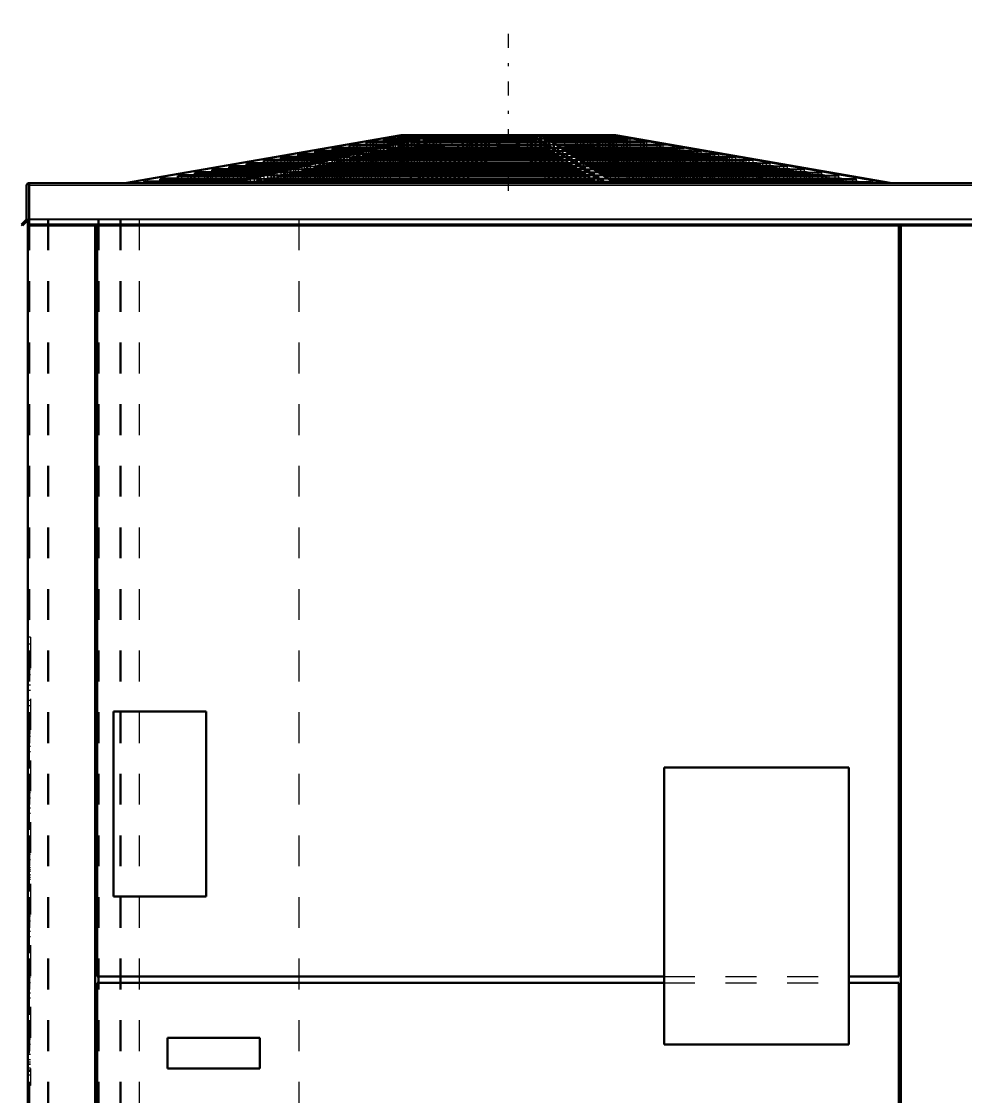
# Model space of a CAD drawing. Header units: inches. Extents: x -40.7 to 51, y -0.3 to 59.
# Drawn here: x -36.86 to -6.21, y 24.09 to 59 of the extents above; entities that cross this region are included whole.
import ezdxf

# ---------------------------------------------------------------- set-up
doc = ezdxf.new("R2010")
doc.units = ezdxf.units.IN
doc.header["$MEASUREMENT"] = 0
doc.linetypes.add('Center', pattern=[1.5, 0.45, -0.5, 0.05, -0.5])
doc.linetypes.add('Dashed', pattern=[2, 1, -1])
for name, color, linetype, lineweight in [('2d ConnectionPoints', 7, 'Continuous', 50), ('AM_0', 7, 'Continuous', 50), ('AM_4', 3, 'Continuous', 25), ('AM_7', 7, 'Center', 25), ('AM_9', 6, 'Dashed', 25)]:
    doc.layers.add(name, color=color, linetype=linetype, lineweight=lineweight)

msp = doc.modelspace()

# ---------------------------------------------------------------- linework, layer by layer
at = {"layer": '2d ConnectionPoints'}
msp.add_point((-36.646, 26.875), dxfattribs=at)
at = {"layer": 'AM_0'}
for p, q in [((-33.50173, 53.75), (-24.52864, 55.308)), ((-23.67755, 55.308), (-30.24631, 53.75)), ((-30.02499, 53.75), (-23.45623, 55.308)), ((-24.969, 55.19979), (-25.089, 55.17838)), ((-25.089, 55.17838), (-25.089, 55.09827)), ((-25.089, 55.17838), (-24.23047, 55.17838)), ((-24.969, 55.19979), (-24.13812, 55.19979)), ((-24.524, 55.27919), (-24.635, 55.25938)), ((-24.635, 55.25938), (-24.635, 55.19979)), ((-24.635, 55.25938), (-23.88661, 55.25938)), ((-19.97759, 55.308), (-24.52864, 55.308)), ((-24.524, 55.27919), (-23.80816, 55.27919)), ((-24.3625, 55.308), (-24.3625, 55.27919)), ((-23.70828, 55.19979), (-23.7932, 55.17838)), ((-23.7932, 55.17838), (-20.15658, 55.17838)), ((-23.7932, 55.17838), (-23.7932, 55.09827)), ((-23.70828, 55.19979), (-20.18766, 55.19979)), ((-23.39333, 55.27919), (-23.4719, 55.25938)), ((-23.4719, 55.25938), (-20.27419, 55.25938)), ((-23.4719, 55.25938), (-23.4719, 55.19979)), ((-23.39333, 55.27919), (-20.30294, 55.27919)), ((-23.27901, 55.308), (-23.27901, 55.27919)), ((-20.34479, 55.308), (-20.34479, 55.27919)), ((-20.27419, 55.25938), (-20.30294, 55.27919)), ((-20.27992, 55.308), (-17.87559, 53.75)), ((-20.27419, 55.25938), (-20.27419, 55.19979)), ((-20.15658, 55.17838), (-20.18766, 55.19979)), ((-20.15658, 55.17838), (-20.15658, 55.09827)), ((-17.57325, 53.75), (-19.97759, 55.308)), ((-17.57136, 55.308), (-19.97472, 55.308)), ((-19.93025, 55.27919), (-17.73829, 55.27919)), ((-19.89968, 55.25938), (-17.63096, 55.25938)), ((-19.79601, 55.19979), (-17.30806, 55.19979)), ((-19.77466, 55.17838), (-17.19206, 55.17838)), ((-17.89445, 55.308), (-17.89445, 55.27919)), ((-17.63096, 55.25938), (-17.73829, 55.27919)), ((-17.65237, 55.308), (-8.67928, 53.75)), ((-17.63096, 55.25938), (-17.63096, 55.19979)), ((-8.59827, 53.75), (-17.57136, 55.308)), ((-17.19206, 55.17838), (-17.30806, 55.19979)), ((-17.19206, 55.17838), (-17.19206, 55.09827)), ((-27.2, 54.80175), (-27.32, 54.78034)), ((-27.2, 54.80175), (-25.82494, 54.80175)), ((-26.642, 54.90131), (-26.763, 54.87972)), ((-26.763, 54.87972), (-26.763, 54.80175)), ((-26.763, 54.87972), (-25.48917, 54.87972)), ((-26.642, 54.90131), (-25.39628, 54.90131)), ((-26.085, 55.00068), (-26.205, 54.97927)), ((-26.205, 54.97927), (-26.205, 54.90131)), ((-26.205, 54.97927), (-25.0701, 54.97927)), ((-26.085, 55.00068), (-24.98357, 55.00068)), ((-25.538, 55.09827), (-25.658, 55.07686)), ((-25.658, 55.07686), (-25.658, 55.00068)), ((-25.658, 55.07686), (-24.66903, 55.07686)), ((-25.538, 55.09827), (-24.57646, 55.09827)), ((-25.28664, 54.80175), (-25.37152, 54.78034)), ((-25.28664, 54.80175), (-19.60995, 54.80175)), ((-24.89193, 54.90131), (-24.97752, 54.87972)), ((-24.97752, 54.87972), (-19.72309, 54.87972)), ((-24.97752, 54.87972), (-24.97752, 54.80175)), ((-24.89193, 54.90131), (-19.75442, 54.90131)), ((-24.4979, 55.00068), (-24.58279, 54.97927)), ((-24.58279, 54.97927), (-19.86757, 54.97927)), ((-24.58279, 54.97927), (-24.58279, 54.90131)), ((-24.4979, 55.00068), (-19.89864, 55.00068)), ((-24.1109, 55.09827), (-24.19581, 55.07686)), ((-24.19581, 55.07686), (-20.00922, 55.07686)), ((-24.19581, 55.07686), (-24.19581, 55.00068)), ((-24.1109, 55.09827), (-20.04029, 55.09827)), ((-20.00922, 55.07686), (-20.04029, 55.09827)), ((-20.00922, 55.07686), (-20.00922, 55.00068)), ((-19.86757, 54.97927), (-19.89864, 55.00068)), ((-19.86757, 54.97927), (-19.86757, 54.90131)), ((-19.72309, 54.87972), (-19.75442, 54.90131)), ((-19.72309, 54.87972), (-19.72309, 54.80175)), ((-19.651, 55.09827), (-16.75807, 55.09827)), ((-19.61795, 55.07686), (-16.64209, 55.07686)), ((-19.57888, 54.78034), (-19.60995, 54.80175)), ((-19.50035, 55.00068), (-16.22942, 55.00068)), ((-19.4673, 54.97927), (-16.11345, 54.97927)), ((-19.34694, 54.90131), (-15.69116, 54.90131)), ((-19.31361, 54.87972), (-15.57424, 54.87972)), ((-19.19325, 54.80175), (-15.15199, 54.80175)), ((-16.64209, 55.07686), (-16.75807, 55.09827)), ((-16.64209, 55.07686), (-16.64209, 55.00068)), ((-16.11345, 54.97927), (-16.22942, 55.00068)), ((-16.11345, 54.97927), (-16.11345, 54.90131)), ((-15.57424, 54.87972), (-15.69116, 54.90131)), ((-15.57424, 54.87972), (-15.57424, 54.80175)), ((-15.03604, 54.78034), (-15.15199, 54.80175)), ((-28.873, 54.50326), (-28.993, 54.48185)), ((-28.993, 54.48185), (-28.993, 54.40371)), ((-28.993, 54.48185), (-27.16917, 54.48185)), ((-28.873, 54.50326), (-27.07714, 54.50326)), ((-28.316, 54.60264), (-28.436, 54.58123)), ((-28.436, 54.58123), (-28.436, 54.50326)), ((-28.436, 54.58123), (-26.74223, 54.58123)), ((-28.316, 54.60264), (-26.65428, 54.60264)), ((-27.758, 54.7022), (-27.878, 54.68079)), ((-27.878, 54.68079), (-27.878, 54.60264)), ((-27.878, 54.68079), (-26.33543, 54.68079)), ((-27.758, 54.7022), (-26.24685, 54.7022)), ((-27.32, 54.78034), (-27.32, 54.7022)), ((-27.32, 54.78034), (-25.91723, 54.78034)), ((-26.46993, 54.50326), (-26.5548, 54.48185)), ((-26.5548, 54.48185), (-19.14577, 54.48185)), ((-26.5548, 54.48185), (-26.5548, 54.40371)), ((-26.46993, 54.50326), (-19.17683, 54.50326)), ((-26.07598, 54.60264), (-26.16086, 54.58123)), ((-26.16086, 54.58123), (-19.28996, 54.58123)), ((-26.16086, 54.58123), (-26.16086, 54.50326)), ((-26.07598, 54.60264), (-19.32102, 54.60264)), ((-25.68132, 54.7022), (-25.76619, 54.68079)), ((-25.76619, 54.68079), (-19.43442, 54.68079)), ((-25.76619, 54.68079), (-25.76619, 54.60264)), ((-25.68132, 54.7022), (-19.46548, 54.7022)), ((-25.37152, 54.78034), (-19.57888, 54.78034)), ((-25.37152, 54.78034), (-25.37152, 54.7022)), ((-19.57888, 54.78034), (-19.57888, 54.7022)), ((-19.43442, 54.68079), (-19.46548, 54.7022)), ((-19.43442, 54.68079), (-19.43442, 54.60264)), ((-19.28996, 54.58123), (-19.32102, 54.60264)), ((-19.28996, 54.58123), (-19.28996, 54.50326)), ((-19.14577, 54.48185), (-19.17683, 54.50326)), ((-19.1602, 54.78034), (-15.03604, 54.78034)), ((-19.14577, 54.48185), (-19.14577, 54.40371)), ((-19.03957, 54.7022), (-14.61284, 54.7022)), ((-19.00652, 54.68079), (-14.4969, 54.68079)), ((-18.88588, 54.60264), (-14.07372, 54.60264)), ((-18.85283, 54.58123), (-13.95778, 54.58123)), ((-18.73247, 54.50326), (-13.53558, 54.50326)), ((-18.69942, 54.48185), (-13.41965, 54.48185)), ((-15.03604, 54.78034), (-15.03604, 54.7022)), ((-14.4969, 54.68079), (-14.61284, 54.7022)), ((-14.4969, 54.68079), (-14.4969, 54.60264)), ((-13.95778, 54.58123), (-14.07372, 54.60264)), ((-13.95778, 54.58123), (-13.95778, 54.50326)), ((-13.41965, 54.48185), (-13.53558, 54.50326)), ((-13.41965, 54.48185), (-13.41965, 54.40371)), ((-31.104, 54.10522), (-31.224, 54.08381)), ((-31.104, 54.10522), (-28.7528, 54.10522)), ((-30.546, 54.20478), (-30.666, 54.18337)), ((-30.666, 54.18337), (-30.666, 54.10522)), ((-30.666, 54.18337), (-28.4227, 54.18337)), ((-30.546, 54.20478), (-28.33541, 54.20478)), ((-29.989, 54.30415), (-30.109, 54.28274)), ((-30.109, 54.28274), (-30.109, 54.20478)), ((-30.109, 54.28274), (-28.01435, 54.28274)), ((-29.989, 54.30415), (-27.92534, 54.30415)), ((-29.431, 54.40371), (-29.551, 54.3823)), ((-29.551, 54.3823), (-29.551, 54.30415)), ((-29.551, 54.3823), (-27.59742, 54.3823)), ((-29.431, 54.40371), (-27.5053, 54.40371)), ((-28.04773, 54.10522), (-28.13259, 54.08381)), ((-28.04773, 54.10522), (-18.59932, 54.10522)), ((-27.65311, 54.20478), (-27.73798, 54.18337)), ((-27.73798, 54.18337), (-27.73798, 54.10522)), ((-27.73798, 54.18337), (-18.71269, 54.18337)), ((-27.65311, 54.20478), (-18.74376, 54.20478)), ((-27.2592, 54.30415), (-27.34406, 54.28274)), ((-27.34406, 54.28274), (-18.85688, 54.28274)), ((-27.34406, 54.28274), (-27.34406, 54.20478)), ((-27.2592, 54.30415), (-18.88794, 54.30415)), ((-26.86457, 54.40371), (-26.94943, 54.3823)), ((-26.94943, 54.3823), (-19.00132, 54.3823)), ((-26.94943, 54.3823), (-26.94943, 54.30415)), ((-26.86457, 54.40371), (-19.03238, 54.40371)), ((-19.00132, 54.3823), (-19.03238, 54.40371)), ((-19.00132, 54.3823), (-19.00132, 54.30415)), ((-18.85688, 54.28274), (-18.88794, 54.30415)), ((-18.85688, 54.28274), (-18.85688, 54.20478)), ((-18.71269, 54.18337), (-18.74376, 54.20478)), ((-18.71269, 54.18337), (-18.71269, 54.10522)), ((-18.56825, 54.08381), (-18.59932, 54.10522)), ((-18.57879, 54.40371), (-12.99649, 54.40371)), ((-18.54574, 54.3823), (-12.88056, 54.3823)), ((-18.4251, 54.30415), (-12.45742, 54.30415)), ((-18.39205, 54.28274), (-12.34149, 54.28274)), ((-18.27169, 54.20478), (-11.91932, 54.20478)), ((-18.23864, 54.18337), (-11.80339, 54.18337)), ((-18.11801, 54.10522), (-11.38026, 54.10522)), ((-12.88056, 54.3823), (-12.99649, 54.40371)), ((-12.88056, 54.3823), (-12.88056, 54.30415)), ((-12.34149, 54.28274), (-12.45742, 54.30415)), ((-12.34149, 54.28274), (-12.34149, 54.20478)), ((-11.80339, 54.18337), (-11.91932, 54.20478)), ((-11.80339, 54.18337), (-11.80339, 54.10522)), ((-11.26434, 54.08381), (-11.38026, 54.10522)), ((-32.778, 53.80656), (-32.898, 53.78515)), ((-32.898, 53.78515), (-32.898, 53.75)), ((-32.898, 53.78515), (-30.11064, 53.78515)), ((-32.778, 53.80656), (-30.02178, 53.80656)), ((-32.231, 53.90415), (-32.351, 53.88274)), ((-32.351, 53.88274), (-32.351, 53.80656)), ((-32.351, 53.88274), (-29.70341, 53.88274)), ((-32.231, 53.90415), (-29.61333, 53.90415)), ((-31.661, 54.00585), (-31.781, 53.98444)), ((-31.781, 53.98444), (-31.781, 53.90415)), ((-31.781, 53.98444), (-29.27158, 53.98444)), ((-31.661, 54.00585), (-29.18452, 54.00585)), ((-31.224, 54.08381), (-31.224, 54.00585)), ((-31.224, 54.08381), (-28.84471, 54.08381)), ((-29.23155, 53.80656), (-29.31641, 53.78515)), ((-29.31641, 53.78515), (-29.31641, 53.75)), ((-29.31641, 53.78515), (-18.13495, 53.78515)), ((-29.23155, 53.80656), (-18.16601, 53.80656)), ((-28.84472, 53.90415), (-28.92959, 53.88274)), ((-28.92959, 53.88274), (-28.92959, 53.80656)), ((-28.92959, 53.88274), (-18.27653, 53.88274)), ((-28.84472, 53.90415), (-18.3076, 53.90415)), ((-28.44163, 54.00585), (-28.52649, 53.98444)), ((-28.52649, 53.98444), (-28.52649, 53.90415)), ((-28.52649, 53.98444), (-18.42408, 53.98444)), ((-28.44163, 54.00585), (-18.45514, 54.00585)), ((-28.13259, 54.08381), (-28.13259, 54.00585)), ((-28.13259, 54.08381), (-18.56825, 54.08381)), ((-18.56825, 54.08381), (-18.56825, 54.00585)), ((-18.42408, 53.98444), (-18.45514, 54.00585)), ((-18.42408, 53.98444), (-18.42408, 53.90415)), ((-18.27653, 53.88274), (-18.3076, 53.90415)), ((-18.27653, 53.88274), (-18.27653, 53.80656)), ((-18.13495, 53.78515), (-18.16601, 53.80656)), ((-18.13495, 53.78515), (-18.13495, 53.75)), ((-18.08496, 54.08381), (-11.26434, 54.08381)), ((-17.96461, 54.00585), (-10.84218, 54.00585)), ((-17.93156, 53.98444), (-10.72626, 53.98444)), ((-17.80762, 53.90415), (-10.29155, 53.90415)), ((-17.77457, 53.88274), (-10.17562, 53.88274)), ((-17.65697, 53.80656), (-9.76314, 53.80656)), ((-17.62392, 53.78515), (-9.64721, 53.78515)), ((-11.26434, 54.08381), (-11.26434, 54.00585)), ((-10.72626, 53.98444), (-10.84218, 54.00585)), ((-10.72626, 53.98444), (-10.72626, 53.90415)), ((-10.17562, 53.88274), (-10.29155, 53.90415)), ((-10.17562, 53.88274), (-10.17562, 53.80656)), ((-9.64721, 53.78515), (-9.76314, 53.80656)), ((-9.64721, 53.78515), (-9.64721, 53.75)), ((-36.6925, 52.58608), (-36.6925, 53.67)), ((-36.646, 53.75), (36.646, 53.75)), ((-36.646, 53.75), (-36.646, 53.74265)), ((-36.61, 53.75), (-36.61, 52.37647)), ((-36.8555, 52.409), (-36.70246, 52.56204)), ((-36.82297, 52.37647), (-36.8555, 52.409)), ((-36.62745, 52.572), (-36.82297, 52.37647)), ((-36.646, 52.55345), (-36.646, 4.49)), ((-36.61, 52.572), (-36.62745, 52.572)), ((36.61, 52.409), (-36.61, 52.409)), ((36.61, 52.37647), (-36.61, 52.37647)), ((-34.46, 4.53), (-34.46, 52.37647)), ((-34.4, 52.37647), (-34.4, 27.99)), ((-8.37, 27.99), (-8.37, 52.37647)), ((-8.31, 52.37647), (-8.31, 4.53)), ((-33.864, 36.592), (-30.864, 36.592)), ((-33.864, 30.592), (-33.864, 36.592)), ((-30.864, 36.592), (-30.864, 30.592)), ((-15.996, 34.78), (-9.996, 34.78)), ((-15.996, 25.78), (-15.996, 34.78)), ((-9.996, 34.78), (-9.996, 25.78)), ((-30.864, 30.592), (-33.864, 30.592)), ((-34.4, 27.99), (-15.996, 27.99)), ((-9.996, 27.99), (-8.37, 27.99)), ((-34.4, 27.79), (-15.996, 27.79)), ((-34.4, 4.6), (-34.4, 27.79)), ((-9.996, 27.79), (-8.37, 27.79)), ((-8.37, 27.79), (-8.37, 4.6)), ((-32.114, 25), (-32.114, 26)), ((-32.114, 26), (-29.114, 26)), ((-29.114, 26), (-29.114, 25)), ((-9.996, 25.78), (-15.996, 25.78)), ((-29.114, 25), (-32.114, 25))]:
    msp.add_line(p, q, dxfattribs=at)
for centre, radius, start, end in [((-36.6125, 53.67), 0.08, 90, 180), ((-36.7265, 52.58608), 0.034, 315, 0)]:
    msp.add_arc(centre, radius, start, end, dxfattribs=at)
at = {"layer": 'AM_4'}
for p, q in [((36.61, 53.67), (-36.61, 53.67)), ((36.61, 52.58608), (-36.61, 52.58608)), ((36.61, 52.56204), (-36.61, 52.56204))]:
    msp.add_line(p, q, dxfattribs=at)
at = {"layer": 'AM_7'}
for p, q in [((-21.05, 53.5), (-21.05, 59)), ((-36.65, 36.412), (-36.562, 36.412)), ((-36.65, 35.97), (-36.562, 35.97)), ((-36.65, 31.412), (-36.562, 31.412)), ((-36.65, 31.22), (-36.562, 31.22)), ((-36.65, 25.22), (-36.562, 25.22)), ((-36.65, 25.028), (-36.562, 25.028))]:
    msp.add_line(p, q, dxfattribs=at)
at = {"layer": 'AM_9'}
for p, q in [((-24.44763, 55.308), (-33.42072, 53.75)), ((-24.98895, 55.17838), (-24.98895, 53.75)), ((-24.969, 55.19979), (-24.969, 53.75)), ((-24.90794, 55.17838), (-24.90794, 53.75)), ((-24.87295, 55.19979), (-24.87295, 53.75)), ((-24.79194, 55.19979), (-24.79194, 53.75)), ((-24.635, 55.19979), (-24.635, 53.75)), ((-24.55005, 55.25938), (-24.55005, 53.75)), ((-24.52675, 53.75), (-22.12241, 55.308)), ((-24.524, 55.27919), (-24.524, 53.75)), ((-24.46904, 55.25938), (-24.46904, 53.75)), ((-24.44272, 55.27919), (-24.44272, 53.75)), ((-24.3625, 55.27919), (-24.3625, 53.75)), ((-24.36171, 55.27919), (-24.36171, 53.75)), ((-24.28656, 55.308), (-24.28656, 53.75)), ((-23.7932, 55.17838), (-24.23047, 55.17838)), ((-21.82008, 55.308), (-24.22441, 53.75)), ((-24.20555, 55.308), (-24.20555, 53.75)), ((-23.70828, 55.19979), (-24.13812, 55.19979)), ((-24.117, 55.308), (-24.117, 54.966)), ((-24.01477, 54.808), (-24.01477, 55.308)), ((-24.01452, 55.17838), (-23.9296, 55.19979)), ((-24.01452, 55.17838), (-24.01452, 53.75)), ((-23.99097, 54.808), (-23.99097, 55.308)), ((-23.95412, 54.808), (-23.95412, 55.308)), ((-23.93081, 54.808), (-23.93081, 55.308)), ((-23.9296, 55.19979), (-23.9296, 53.75)), ((-23.4719, 55.25938), (-23.88661, 55.25938)), ((-23.39333, 55.27919), (-23.80816, 55.27919)), ((-23.742, 54.966), (-23.742, 55.308)), ((-23.70828, 55.19979), (-23.70828, 53.75)), ((-23.69322, 55.25938), (-23.61466, 55.27919)), ((-23.69322, 55.25938), (-23.69322, 53.75)), ((-23.61466, 55.27919), (-23.61466, 53.75)), ((-23.50034, 55.308), (-23.50034, 53.75)), ((-23.4719, 55.19979), (-23.4719, 53.75)), ((-23.39333, 55.27919), (-23.39333, 53.75)), ((-23.27901, 55.27919), (-23.27901, 53.75)), ((-23.246, 54.966), (-23.246, 55.308)), ((-22.871, 54.966), (-22.871, 55.308)), ((-22.36365, 54.808), (-22.36365, 55.308)), ((-22.35311, 54.808), (-22.35311, 55.308)), ((-22.30399, 54.808), (-22.30399, 55.308)), ((-22.29392, 54.808), (-22.29392, 55.308)), ((-22.24575, 55.17838), (-22.24575, 53.75)), ((-22.21467, 55.19979), (-22.21467, 53.75)), ((-22.12815, 55.25938), (-22.12815, 53.75)), ((-22.09939, 55.27919), (-22.09939, 53.75)), ((-22.05755, 55.308), (-22.05755, 53.75)), ((-21.94342, 55.17838), (-21.94342, 53.75)), ((-21.91234, 55.19979), (-21.91234, 53.75)), ((-21.82581, 55.25938), (-21.82581, 53.75)), ((-21.79706, 55.27919), (-21.79706, 53.75)), ((-21.78327, 54.808), (-21.78327, 55.308)), ((-21.76827, 54.808), (-21.76827, 55.308)), ((-21.75521, 55.308), (-21.75521, 53.75)), ((-21.68018, 54.808), (-21.68018, 55.308)), ((-21.66729, 54.808), (-21.66729, 55.308)), ((-21.425, 54.966), (-21.425, 55.308)), ((-21.3749, 54.808), (-21.3749, 55.308)), ((-21.36014, 54.808), (-21.36014, 55.308)), ((-21.32923, 54.808), (-21.32923, 55.308)), ((-21.31654, 54.808), (-21.31654, 55.308)), ((-20.78346, 54.808), (-20.78346, 55.308)), ((-20.77077, 54.808), (-20.77077, 55.308)), ((-20.73986, 54.808), (-20.73986, 55.308)), ((-20.7251, 54.808), (-20.7251, 55.308)), ((-20.675, 54.966), (-20.675, 55.308)), ((-20.43271, 54.808), (-20.43271, 55.308)), ((-20.41982, 54.808), (-20.41982, 55.308)), ((-20.34479, 55.27919), (-20.34479, 53.75)), ((-20.33173, 54.808), (-20.33173, 55.308)), ((-20.31673, 54.808), (-20.31673, 55.308)), ((-20.30294, 55.27919), (-20.30294, 53.75)), ((-19.93025, 55.27919), (-20.29935, 55.27919)), ((-20.27419, 55.19979), (-20.27419, 53.75)), ((-19.89968, 55.25938), (-20.27024, 55.25938)), ((-20.18766, 55.19979), (-20.18766, 53.75)), ((-19.79601, 55.19979), (-20.18294, 55.19979)), ((-19.77466, 55.17838), (-20.15168, 55.17838)), ((-20.04245, 55.308), (-20.04245, 53.75)), ((-20.00061, 55.27919), (-20.00061, 53.75)), ((-20.00061, 55.27919), (-19.97185, 55.25938)), ((-19.97185, 55.25938), (-19.97185, 53.75)), ((-19.88533, 55.19979), (-19.88533, 53.75)), ((-19.88533, 55.19979), (-19.85425, 55.17838)), ((-19.85425, 55.17838), (-19.85425, 53.75)), ((-19.80608, 54.808), (-19.80608, 55.308)), ((-19.79601, 54.808), (-19.79601, 55.308)), ((-19.74689, 54.808), (-19.74689, 55.308)), ((-19.73635, 54.808), (-19.73635, 55.308)), ((-19.229, 55.308), (-19.229, 54.966)), ((-18.854, 54.966), (-18.854, 55.308)), ((-18.82099, 55.308), (-18.82099, 53.75)), ((-18.70667, 55.27919), (-18.70667, 53.75)), ((-12.07501, 53.75), (-18.64377, 55.308)), ((-18.6281, 55.25938), (-18.6281, 53.75)), ((-18.59966, 55.308), (-18.59966, 53.75)), ((-18.48534, 55.27919), (-18.48534, 53.75)), ((-18.42245, 55.308), (-11.85369, 53.75)), ((-18.40678, 55.25938), (-18.40678, 53.75)), ((-18.39172, 55.19979), (-18.39172, 53.75)), ((-18.358, 54.966), (-18.358, 55.308)), ((-18.3068, 55.17838), (-18.3068, 53.75)), ((-18.1704, 55.19979), (-18.1704, 53.75)), ((-18.16919, 54.808), (-18.16919, 55.308)), ((-18.14588, 54.808), (-18.14588, 55.308)), ((-18.10903, 54.808), (-18.10903, 55.308)), ((-18.08548, 55.17838), (-18.08548, 53.75)), ((-18.08523, 54.808), (-18.08523, 55.308)), ((-17.983, 54.966), (-17.983, 55.308)), ((-17.89445, 55.27919), (-17.89445, 53.75)), ((-17.81344, 55.308), (-17.81344, 53.75)), ((-17.73829, 55.27919), (-17.73829, 53.75)), ((-17.7375, 53.75), (-17.7375, 55.308)), ((-17.576, 55.27919), (-17.7375, 55.27919)), ((-17.65728, 55.27919), (-17.65728, 53.75)), ((-17.65728, 55.27919), (-17.54995, 55.25938)), ((-17.465, 55.25938), (-17.63096, 55.25938)), ((-17.63096, 55.19979), (-17.63096, 53.75)), ((-17.576, 53.75), (-17.576, 55.27919)), ((-17.465, 55.25938), (-17.576, 55.27919)), ((-17.54995, 55.25938), (-17.54995, 53.75)), ((-17.465, 53.75), (-17.465, 55.25938)), ((-17.131, 55.19979), (-17.30806, 55.19979)), ((-17.30806, 55.19979), (-17.30806, 53.75)), ((-17.22705, 55.19979), (-17.22705, 53.75)), ((-17.22705, 55.19979), (-17.11105, 55.17838)), ((-17.011, 55.17838), (-17.19206, 55.17838)), ((-17.131, 53.75), (-17.131, 55.19979)), ((-17.011, 55.17838), (-17.131, 55.19979)), ((-17.11105, 55.17838), (-17.11105, 53.75)), ((-17.011, 53.75), (-17.011, 55.17838)), ((-27.2, 54.80175), (-27.2, 53.75)), ((-27.02903, 54.80175), (-27.02903, 53.75)), ((-26.94801, 54.80175), (-26.94801, 53.75)), ((-26.763, 54.80175), (-26.763, 53.75)), ((-26.642, 54.90131), (-26.642, 53.75)), ((-26.60677, 54.87972), (-26.60677, 53.75)), ((-26.52576, 54.87972), (-26.52576, 53.75)), ((-26.48985, 54.90131), (-26.48985, 53.75)), ((-26.40884, 54.90131), (-26.40884, 53.75)), ((-26.205, 54.90131), (-26.205, 53.75)), ((-26.085, 55.00068), (-26.085, 53.75)), ((-26.06756, 54.97927), (-26.06756, 53.75)), ((-25.98655, 54.97927), (-25.98655, 53.75)), ((-25.95159, 55.00068), (-25.95159, 53.75)), ((-25.87058, 55.00068), (-25.87058, 53.75)), ((-25.28664, 54.80175), (-25.82494, 54.80175)), ((-25.658, 55.00068), (-25.658, 53.75)), ((-25.59284, 54.78034), (-25.50796, 54.80175)), ((-25.53892, 55.07686), (-25.53892, 53.75)), ((-25.538, 55.09827), (-25.538, 53.75)), ((-25.50796, 54.80175), (-25.50796, 53.75)), ((-24.97752, 54.87972), (-25.48917, 54.87972)), ((-25.45791, 55.07686), (-25.45791, 53.75)), ((-25.42294, 55.09827), (-25.42294, 53.75)), ((-25.39628, 54.90131), (-24.89193, 54.90131)), ((-25.34193, 55.09827), (-25.34193, 53.75)), ((-25.28664, 54.80175), (-25.28664, 53.75)), ((-25.19885, 54.87972), (-25.11325, 54.90131)), ((-25.19885, 54.87972), (-25.19885, 53.75)), ((-25.11325, 54.90131), (-25.11325, 53.75)), ((-25.089, 55.09827), (-25.089, 53.75)), ((-24.58279, 54.97927), (-25.0701, 54.97927)), ((-24.98357, 55.00068), (-24.4979, 55.00068)), ((-24.97752, 54.80175), (-24.97752, 53.75)), ((-24.89193, 54.90131), (-24.89193, 53.75)), ((-24.80412, 54.97927), (-24.71922, 55.00068)), ((-24.80412, 54.97927), (-24.80412, 53.75)), ((-24.71922, 55.00068), (-24.71922, 53.75)), ((-24.19581, 55.07686), (-24.66903, 55.07686)), ((-24.58279, 54.90131), (-24.58279, 53.75)), ((-24.1109, 55.09827), (-24.57646, 55.09827)), ((-24.4979, 55.00068), (-24.4979, 53.75)), ((-24.41713, 55.07686), (-24.33223, 55.09827)), ((-24.41713, 55.07686), (-24.41713, 53.75)), ((-24.33223, 55.09827), (-24.33223, 53.75)), ((-24.19581, 55.00068), (-24.19581, 53.75)), ((-24.117, 54.966), (-22.871, 54.966)), ((-24.1109, 55.09827), (-24.1109, 53.75)), ((-24.01477, 54.808), (-21.31654, 54.808)), ((-23.7932, 55.09827), (-23.7924, 53.75)), ((-22.79239, 54.80175), (-22.79239, 53.75)), ((-22.67925, 54.87972), (-22.67925, 53.75)), ((-22.64792, 54.90131), (-22.64792, 53.75)), ((-22.53476, 54.97927), (-22.53476, 53.75)), ((-22.50369, 55.00068), (-22.50369, 53.75)), ((-22.49005, 54.80175), (-22.49005, 53.75)), ((-22.39312, 55.07686), (-22.39312, 53.75)), ((-22.37691, 54.87972), (-22.37691, 53.75)), ((-22.36204, 55.09827), (-22.36204, 53.75)), ((-22.34558, 54.90131), (-22.34558, 53.75)), ((-22.23243, 54.97927), (-22.23243, 53.75)), ((-22.20136, 55.00068), (-22.20136, 53.75)), ((-22.09078, 55.07686), (-22.09078, 53.75)), ((-22.05971, 55.09827), (-22.05971, 53.75)), ((-21.425, 54.966), (-20.675, 54.966)), ((-20.78346, 54.808), (-18.08523, 54.808)), ((-20.15658, 55.09827), (-20.15658, 53.75)), ((-20.04029, 55.09827), (-20.04029, 53.75)), ((-19.651, 55.09827), (-20.03528, 55.09827)), ((-20.00922, 55.00068), (-20.00922, 53.75)), ((-19.61795, 55.07686), (-20.00433, 55.07686)), ((-19.89864, 55.00068), (-19.89864, 53.75)), ((-19.50035, 55.00068), (-19.89473, 55.00068)), ((-19.86757, 54.90131), (-19.86757, 53.75)), ((-19.4673, 54.97927), (-19.86408, 54.97927)), ((-19.75442, 54.90131), (-19.75442, 53.75)), ((-19.34694, 54.90131), (-19.75303, 54.90131)), ((-19.73796, 55.09827), (-19.73796, 53.75)), ((-19.73796, 55.09827), (-19.70688, 55.07686)), ((-19.72309, 54.80175), (-19.72309, 53.75)), ((-19.31361, 54.87972), (-19.72243, 54.87972)), ((-19.70688, 55.07686), (-19.70688, 53.75)), ((-19.60995, 54.80175), (-19.60995, 53.75)), ((-19.19325, 54.80175), (-19.60866, 54.80175)), ((-19.59631, 55.00068), (-19.59631, 53.75)), ((-19.59631, 55.00068), (-19.56524, 54.97927)), ((-19.56524, 54.97927), (-19.56524, 53.75)), ((-19.45208, 54.90131), (-19.45208, 53.75)), ((-19.45208, 54.90131), (-19.42075, 54.87972)), ((-19.42075, 54.87972), (-19.42075, 53.75)), ((-19.30761, 54.80175), (-19.30761, 53.75)), ((-19.30761, 54.80175), (-19.27654, 54.78034)), ((-19.229, 54.966), (-17.983, 54.966)), ((-17.9891, 55.09827), (-17.9891, 53.75)), ((-17.90419, 55.07686), (-17.90419, 53.75)), ((-17.76777, 55.09827), (-17.76777, 53.75)), ((-17.68287, 55.07686), (-17.68287, 53.75)), ((-17.6021, 55.00068), (-17.6021, 53.75)), ((-17.51721, 54.97927), (-17.51721, 53.75)), ((-17.38078, 55.00068), (-17.38078, 53.75)), ((-17.29588, 54.97927), (-17.29588, 53.75)), ((-17.20807, 54.90131), (-17.20807, 53.75)), ((-17.19206, 55.09827), (-17.19206, 53.75)), ((-17.12248, 54.87972), (-17.12248, 53.75)), ((-16.98675, 54.90131), (-16.98675, 53.75)), ((-16.90115, 54.87972), (-16.90115, 53.75)), ((-16.81336, 54.80175), (-16.81336, 53.75)), ((-16.562, 55.09827), (-16.75807, 55.09827)), ((-16.75807, 55.09827), (-16.75807, 53.75)), ((-16.67706, 55.09827), (-16.67706, 53.75)), ((-16.67706, 55.09827), (-16.56108, 55.07686)), ((-16.442, 55.07686), (-16.64209, 55.07686)), ((-16.64209, 55.00068), (-16.64209, 53.75)), ((-16.59204, 54.80175), (-16.59204, 53.75)), ((-16.562, 53.75), (-16.562, 55.09827)), ((-16.442, 55.07686), (-16.562, 55.09827)), ((-16.56108, 55.07686), (-16.56108, 53.75)), ((-16.442, 53.75), (-16.442, 55.07686)), ((-16.015, 55.00068), (-16.22942, 55.00068)), ((-16.22942, 55.00068), (-16.22942, 53.75)), ((-16.14841, 55.00068), (-16.14841, 53.75)), ((-16.14841, 55.00068), (-16.03244, 54.97927)), ((-15.895, 54.97927), (-16.11345, 54.97927)), ((-16.11345, 54.90131), (-16.11345, 53.75)), ((-16.03244, 54.97927), (-16.03244, 53.75)), ((-16.015, 53.75), (-16.015, 55.00068)), ((-15.895, 54.97927), (-16.015, 55.00068)), ((-15.895, 53.75), (-15.895, 54.97927)), ((-15.69116, 54.90131), (-15.69116, 53.75)), ((-15.68481, 54.90131), (-15.458, 54.90131)), ((-15.61015, 54.90131), (-15.61015, 53.75)), ((-15.61015, 54.90131), (-15.49323, 54.87972)), ((-15.57424, 54.80175), (-15.57424, 53.75)), ((-15.57119, 54.87972), (-15.337, 54.87972)), ((-15.49323, 54.87972), (-15.49323, 53.75)), ((-15.458, 53.75), (-15.458, 54.90131)), ((-15.337, 54.87972), (-15.458, 54.90131)), ((-15.337, 53.75), (-15.337, 54.87972)), ((-15.15199, 54.80175), (-15.15199, 53.75)), ((-15.14671, 54.80175), (-14.9, 54.80175)), ((-15.07097, 54.80175), (-15.07097, 53.75)), ((-15.07097, 54.80175), (-14.95503, 54.78034)), ((-14.9, 53.75), (-14.9, 54.80175)), ((-14.78, 54.78034), (-14.9, 54.80175)), ((-28.873, 54.50326), (-28.873, 53.75)), ((-28.76136, 54.48185), (-28.76136, 53.75)), ((-28.68035, 54.48185), (-28.68035, 53.75)), ((-28.64543, 54.50326), (-28.64543, 53.75)), ((-28.56442, 54.50326), (-28.56442, 53.75)), ((-28.436, 54.50326), (-28.436, 53.75)), ((-28.316, 54.60264), (-28.316, 53.75)), ((-28.22323, 54.58123), (-28.22323, 53.75)), ((-28.14222, 54.58123), (-28.14222, 53.75)), ((-28.10729, 54.60264), (-28.10729, 53.75)), ((-28.02628, 54.60264), (-28.02628, 53.75)), ((-27.878, 54.60264), (-27.878, 53.75)), ((-27.758, 54.7022), (-27.758, 53.75)), ((-27.68411, 54.68079), (-27.68411, 53.75)), ((-27.6031, 54.68079), (-27.6031, 53.75)), ((-27.56817, 54.7022), (-27.56817, 53.75)), ((-27.48716, 54.7022), (-27.48716, 53.75)), ((-27.32, 54.7022), (-27.32, 53.75)), ((-26.5548, 54.48185), (-27.16917, 54.48185)), ((-27.14497, 54.78034), (-27.14497, 53.75)), ((-26.46993, 54.50326), (-27.07714, 54.50326)), ((-27.06396, 54.78034), (-27.06396, 53.75)), ((-26.77612, 54.48185), (-26.69125, 54.50326)), ((-26.77612, 54.48185), (-26.77612, 53.75)), ((-26.16086, 54.58123), (-26.74223, 54.58123)), ((-26.69125, 54.50326), (-26.69125, 53.75)), ((-26.65428, 54.60264), (-26.07598, 54.60264)), ((-26.46993, 54.50326), (-26.46993, 53.75)), ((-26.38218, 54.58123), (-26.29731, 54.60264)), ((-26.38218, 54.58123), (-26.38218, 53.75)), ((-25.76619, 54.68079), (-26.33543, 54.68079)), ((-26.29731, 54.60264), (-26.29731, 53.75)), ((-25.68132, 54.7022), (-26.24685, 54.7022)), ((-26.16086, 54.50326), (-26.16086, 53.75)), ((-26.07598, 54.60264), (-26.07598, 53.75)), ((-25.98752, 54.68079), (-25.90264, 54.7022)), ((-25.98752, 54.68079), (-25.98752, 53.75)), ((-25.37152, 54.78034), (-25.91723, 54.78034)), ((-25.90264, 54.7022), (-25.90264, 53.75)), ((-25.76619, 54.60264), (-25.76619, 53.75)), ((-25.68132, 54.7022), (-25.68132, 53.75)), ((-25.59284, 54.78034), (-25.59284, 53.75)), ((-25.37152, 54.7022), (-25.37152, 53.75)), ((-23.25657, 54.48185), (-23.25657, 53.75)), ((-23.2255, 54.50326), (-23.2255, 53.75)), ((-23.11238, 54.58123), (-23.11238, 53.75)), ((-23.08131, 54.60264), (-23.08131, 53.75)), ((-22.96792, 54.68079), (-22.96792, 53.75)), ((-22.95423, 54.48185), (-22.95423, 53.75)), ((-22.93685, 54.7022), (-22.93685, 53.75)), ((-22.92317, 54.50326), (-22.92317, 53.75)), ((-22.82346, 54.78034), (-22.82346, 53.75)), ((-22.81004, 54.58123), (-22.81004, 53.75)), ((-22.77898, 54.60264), (-22.77898, 53.75)), ((-22.66558, 54.68079), (-22.66558, 53.75)), ((-22.63452, 54.7022), (-22.63452, 53.75)), ((-22.52112, 54.78034), (-22.52112, 53.75)), ((-19.57888, 54.7022), (-19.57888, 53.75)), ((-19.1602, 54.78034), (-19.57716, 54.78034)), ((-19.46548, 54.7022), (-19.46548, 53.75)), ((-19.03957, 54.7022), (-19.46234, 54.7022)), ((-19.43442, 54.60264), (-19.43442, 53.75)), ((-19.00652, 54.68079), (-19.43094, 54.68079)), ((-19.32102, 54.60264), (-19.32102, 53.75)), ((-18.88588, 54.60264), (-19.31653, 54.60264)), ((-19.28996, 54.50326), (-19.28996, 53.75)), ((-18.85283, 54.58123), (-19.28525, 54.58123)), ((-19.27654, 54.78034), (-19.27654, 53.75)), ((-19.17683, 54.50326), (-19.17683, 53.75)), ((-18.73247, 54.50326), (-19.17158, 54.50326)), ((-19.16315, 54.7022), (-19.16315, 53.75)), ((-19.16315, 54.7022), (-19.13208, 54.68079)), ((-18.69942, 54.48185), (-19.14044, 54.48185)), ((-19.13208, 54.68079), (-19.13208, 53.75)), ((-19.01869, 54.60264), (-19.01869, 53.75)), ((-19.01869, 54.60264), (-18.98762, 54.58123)), ((-18.98762, 54.58123), (-18.98762, 53.75)), ((-18.8745, 54.50326), (-18.8745, 53.75)), ((-18.8745, 54.50326), (-18.84343, 54.48185)), ((-18.84343, 54.48185), (-18.84343, 53.75)), ((-16.72848, 54.78034), (-16.72848, 53.75)), ((-16.50716, 54.78034), (-16.50716, 53.75)), ((-16.41868, 54.7022), (-16.41868, 53.75)), ((-16.33381, 54.68079), (-16.33381, 53.75)), ((-16.19736, 54.7022), (-16.19736, 53.75)), ((-16.11248, 54.68079), (-16.11248, 53.75)), ((-16.02402, 54.60264), (-16.02402, 53.75)), ((-15.93914, 54.58123), (-15.93914, 53.75)), ((-15.80269, 54.60264), (-15.80269, 53.75)), ((-15.71782, 54.58123), (-15.71782, 53.75)), ((-15.63007, 54.50326), (-15.63007, 53.75)), ((-15.5452, 54.48185), (-15.5452, 53.75)), ((-15.40875, 54.50326), (-15.40875, 53.75)), ((-15.32388, 54.48185), (-15.32388, 53.75)), ((-15.03604, 54.7022), (-15.03604, 53.75)), ((-15.02905, 54.78034), (-14.78, 54.78034)), ((-14.95503, 54.78034), (-14.95503, 53.75)), ((-14.78, 53.75), (-14.78, 54.78034)), ((-14.342, 54.7022), (-14.61284, 54.7022)), ((-14.61284, 54.7022), (-14.61284, 53.75)), ((-14.53183, 54.7022), (-14.53183, 53.75)), ((-14.53183, 54.7022), (-14.41589, 54.68079)), ((-14.222, 54.68079), (-14.4969, 54.68079)), ((-14.4969, 54.60264), (-14.4969, 53.75)), ((-14.41589, 54.68079), (-14.41589, 53.75)), ((-14.342, 53.75), (-14.342, 54.7022)), ((-14.222, 54.68079), (-14.342, 54.7022)), ((-14.222, 53.75), (-14.222, 54.68079)), ((-13.784, 54.60264), (-14.07372, 54.60264)), ((-14.07372, 54.60264), (-14.07372, 53.75)), ((-13.99271, 54.60264), (-13.99271, 53.75)), ((-13.99271, 54.60264), (-13.87677, 54.58123)), ((-13.664, 54.58123), (-13.95778, 54.58123)), ((-13.95778, 54.50326), (-13.95778, 53.75)), ((-13.87677, 54.58123), (-13.87677, 53.75)), ((-13.784, 53.75), (-13.784, 54.60264)), ((-13.664, 54.58123), (-13.784, 54.60264)), ((-13.664, 53.75), (-13.664, 54.58123)), ((-13.227, 54.50326), (-13.53558, 54.50326)), ((-13.53558, 54.50326), (-13.53558, 53.75)), ((-13.45457, 54.50326), (-13.45457, 53.75)), ((-13.45457, 54.50326), (-13.33864, 54.48185)), ((-13.107, 54.48185), (-13.41965, 54.48185)), ((-13.33864, 54.48185), (-13.33864, 53.75)), ((-13.227, 53.75), (-13.227, 54.50326)), ((-13.107, 54.48185), (-13.227, 54.50326)), ((-13.107, 53.75), (-13.107, 54.48185)), ((-31.104, 54.10522), (-31.104, 53.75)), ((-30.80075, 54.10522), (-30.80075, 53.75)), ((-30.71974, 54.10522), (-30.71974, 53.75)), ((-30.666, 54.10522), (-30.666, 53.75)), ((-30.546, 54.20478), (-30.546, 53.75)), ((-30.37762, 54.18337), (-30.37762, 53.75)), ((-30.29661, 54.18337), (-30.29661, 53.75)), ((-30.26169, 54.20478), (-30.26169, 53.75)), ((-30.18068, 54.20478), (-30.18068, 53.75)), ((-30.109, 54.20478), (-30.109, 53.75)), ((-29.989, 54.30415), (-29.989, 53.75)), ((-29.83952, 54.28274), (-29.83952, 53.75)), ((-29.75851, 54.28274), (-29.75851, 53.75)), ((-29.72359, 54.30415), (-29.72359, 53.75)), ((-29.64258, 54.30415), (-29.64258, 53.75)), ((-29.551, 54.30415), (-29.551, 53.75)), ((-29.431, 54.40371), (-29.431, 53.75)), ((-29.30045, 54.3823), (-29.30045, 53.75)), ((-29.21944, 54.3823), (-29.21944, 53.75)), ((-29.18452, 54.40371), (-29.18452, 53.75)), ((-29.10351, 54.40371), (-29.10351, 53.75)), ((-28.993, 54.40371), (-28.993, 53.75)), ((-28.04773, 54.10522), (-28.7528, 54.10522)), ((-27.73798, 54.18337), (-28.4227, 54.18337)), ((-28.35392, 54.08381), (-28.26905, 54.10522)), ((-27.65311, 54.20478), (-28.33541, 54.20478)), ((-28.26905, 54.10522), (-28.26905, 53.75)), ((-28.04773, 54.10522), (-28.04773, 53.75)), ((-27.34406, 54.28274), (-28.01435, 54.28274)), ((-27.9593, 54.18337), (-27.87444, 54.20478)), ((-27.9593, 54.18337), (-27.9593, 53.75)), ((-27.92534, 54.30415), (-27.2592, 54.30415)), ((-27.87444, 54.20478), (-27.87444, 53.75)), ((-27.73798, 54.10522), (-27.73798, 53.75)), ((-27.65311, 54.20478), (-27.65311, 53.75)), ((-26.94943, 54.3823), (-27.59742, 54.3823)), ((-27.56539, 54.28274), (-27.48052, 54.30415)), ((-27.56539, 54.28274), (-27.56539, 53.75)), ((-26.86457, 54.40371), (-27.5053, 54.40371)), ((-27.48052, 54.30415), (-27.48052, 53.75)), ((-27.34406, 54.20478), (-27.34406, 53.75)), ((-27.2592, 54.30415), (-27.2592, 53.75)), ((-27.17076, 54.3823), (-27.08589, 54.40371)), ((-27.17076, 54.3823), (-27.17076, 53.75)), ((-27.08589, 54.40371), (-27.08589, 53.75)), ((-26.94943, 54.30415), (-26.94943, 53.75)), ((-26.86457, 54.40371), (-26.86457, 53.75)), ((-26.5548, 54.40371), (-26.5548, 53.75)), ((-23.80302, 54.10522), (-23.80302, 53.75)), ((-23.68964, 54.18337), (-23.68964, 53.75)), ((-23.65858, 54.20478), (-23.65858, 53.75)), ((-23.54546, 54.28274), (-23.54546, 53.75)), ((-23.5144, 54.30415), (-23.5144, 53.75)), ((-23.50068, 54.10522), (-23.50068, 53.75)), ((-23.40102, 54.3823), (-23.40102, 53.75)), ((-23.38731, 54.18337), (-23.38731, 53.75)), ((-23.36995, 54.40371), (-23.36995, 53.75)), ((-23.35624, 54.20478), (-23.35624, 53.75)), ((-23.24312, 54.28274), (-23.24312, 53.75)), ((-23.21206, 54.30415), (-23.21206, 53.75)), ((-23.09868, 54.3823), (-23.09868, 53.75)), ((-23.06762, 54.40371), (-23.06762, 53.75)), ((-19.14577, 54.40371), (-19.14577, 53.75)), ((-19.03238, 54.40371), (-19.03238, 53.75)), ((-18.57879, 54.40371), (-19.02705, 54.40371)), ((-19.00132, 54.30415), (-19.00132, 53.75)), ((-18.54574, 54.3823), (-18.99606, 54.3823)), ((-18.88794, 54.30415), (-18.88794, 53.75)), ((-18.4251, 54.30415), (-18.88323, 54.30415)), ((-18.85688, 54.20478), (-18.85688, 53.75)), ((-18.39205, 54.28274), (-18.85239, 54.28274)), ((-18.74376, 54.20478), (-18.74376, 53.75)), ((-18.27169, 54.20478), (-18.74038, 54.20478)), ((-18.73005, 54.40371), (-18.73005, 53.75)), ((-18.73005, 54.40371), (-18.69898, 54.3823)), ((-18.71269, 54.10522), (-18.71269, 53.75)), ((-18.23864, 54.18337), (-18.70971, 54.18337)), ((-18.69898, 54.3823), (-18.69898, 53.75)), ((-18.59932, 54.10522), (-18.59932, 53.75)), ((-18.11801, 54.10522), (-18.59801, 54.10522)), ((-18.5856, 54.30415), (-18.5856, 53.75)), ((-18.5856, 54.30415), (-18.55454, 54.28274)), ((-18.55454, 54.28274), (-18.55454, 53.75)), ((-18.44142, 54.20478), (-18.44142, 53.75)), ((-18.44142, 54.20478), (-18.41036, 54.18337)), ((-18.41036, 54.18337), (-18.41036, 53.75)), ((-18.29698, 54.10522), (-18.29698, 53.75)), ((-18.29698, 54.10522), (-18.26592, 54.08381)), ((-15.23543, 54.40371), (-15.23543, 53.75)), ((-15.15057, 54.3823), (-15.15057, 53.75)), ((-15.01411, 54.40371), (-15.01411, 53.75)), ((-14.92924, 54.3823), (-14.92924, 53.75)), ((-14.8408, 54.30415), (-14.8408, 53.75)), ((-14.75594, 54.28274), (-14.75594, 53.75)), ((-14.61948, 54.30415), (-14.61948, 53.75)), ((-14.53461, 54.28274), (-14.53461, 53.75)), ((-14.44689, 54.20478), (-14.44689, 53.75)), ((-14.36202, 54.18337), (-14.36202, 53.75)), ((-14.22556, 54.20478), (-14.22556, 53.75)), ((-14.1407, 54.18337), (-14.1407, 53.75)), ((-14.05227, 54.10522), (-14.05227, 53.75)), ((-13.83095, 54.10522), (-13.83095, 53.75)), ((-13.41965, 54.40371), (-13.41965, 53.75)), ((-12.669, 54.40371), (-12.99649, 54.40371)), ((-12.99649, 54.40371), (-12.99649, 53.75)), ((-12.91548, 54.40371), (-12.91548, 53.75)), ((-12.91548, 54.40371), (-12.79955, 54.3823)), ((-12.549, 54.3823), (-12.88056, 54.3823)), ((-12.88056, 54.30415), (-12.88056, 53.75)), ((-12.79955, 54.3823), (-12.79955, 53.75)), ((-12.669, 53.75), (-12.669, 54.40371)), ((-12.549, 54.3823), (-12.669, 54.40371)), ((-12.549, 53.75), (-12.549, 54.3823)), ((-12.111, 54.30415), (-12.45742, 54.30415)), ((-12.45742, 54.30415), (-12.45742, 53.75)), ((-12.37641, 54.30415), (-12.37641, 53.75)), ((-12.37641, 54.30415), (-12.26048, 54.28274)), ((-11.991, 54.28274), (-12.34149, 54.28274)), ((-12.34149, 54.20478), (-12.34149, 53.75)), ((-12.26048, 54.28274), (-12.26048, 53.75)), ((-12.111, 53.75), (-12.111, 54.30415)), ((-11.991, 54.28274), (-12.111, 54.30415)), ((-11.991, 53.75), (-11.991, 54.28274)), ((-11.554, 54.20478), (-11.91932, 54.20478)), ((-11.91932, 54.20478), (-11.91932, 53.75)), ((-11.83831, 54.20478), (-11.83831, 53.75)), ((-11.83831, 54.20478), (-11.72238, 54.18337)), ((-11.434, 54.18337), (-11.80339, 54.18337)), ((-11.80339, 54.10522), (-11.80339, 53.75)), ((-11.72238, 54.18337), (-11.72238, 53.75)), ((-11.554, 53.75), (-11.554, 54.20478)), ((-11.434, 54.18337), (-11.554, 54.20478)), ((-11.434, 53.75), (-11.434, 54.18337)), ((-11.38026, 54.10522), (-11.38026, 53.75)), ((-11.37469, 54.10522), (-10.996, 54.10522)), ((-11.29925, 54.10522), (-11.29925, 53.75)), ((-11.29925, 54.10522), (-11.18333, 54.08381)), ((-10.996, 53.75), (-10.996, 54.10522)), ((-10.876, 54.08381), (-10.996, 54.10522)), ((-32.778, 53.80656), (-32.778, 53.75)), ((-32.5338, 53.78515), (-32.5338, 53.75)), ((-32.45279, 53.78515), (-32.45279, 53.75)), ((-32.41787, 53.80656), (-32.41787, 53.75)), ((-32.351, 53.80656), (-32.351, 53.75)), ((-32.33686, 53.80656), (-32.33686, 53.75)), ((-32.231, 53.90415), (-32.231, 53.75)), ((-32.00539, 53.88274), (-32.00539, 53.75)), ((-31.92438, 53.88274), (-31.92438, 53.75)), ((-31.88946, 53.90415), (-31.88946, 53.75)), ((-31.80845, 53.90415), (-31.80845, 53.75)), ((-31.781, 53.90415), (-31.781, 53.75)), ((-31.661, 54.00585), (-31.661, 53.75)), ((-31.45475, 53.98444), (-31.45475, 53.75)), ((-31.37374, 53.98444), (-31.37374, 53.75)), ((-31.33883, 54.00585), (-31.33883, 53.75)), ((-31.25782, 54.00585), (-31.25782, 53.75)), ((-31.224, 54.00585), (-31.224, 53.75)), ((-30.91667, 54.08381), (-30.91667, 53.75)), ((-30.83566, 54.08381), (-30.83566, 53.75)), ((-29.31641, 53.78515), (-30.11064, 53.78515)), ((-29.23155, 53.80656), (-30.02178, 53.80656)), ((-28.92959, 53.88274), (-29.70341, 53.88274)), ((-29.61333, 53.90415), (-28.84472, 53.90415)), ((-29.53773, 53.78515), (-29.45287, 53.80656)), ((-29.53773, 53.78515), (-29.53773, 53.75)), ((-29.45287, 53.80656), (-29.45287, 53.75)), ((-28.52649, 53.98444), (-29.27158, 53.98444)), ((-29.23155, 53.80656), (-29.23155, 53.75)), ((-28.44163, 54.00585), (-29.18452, 54.00585)), ((-29.15091, 53.88274), (-29.06605, 53.90415)), ((-29.15091, 53.88274), (-29.15091, 53.75)), ((-29.06605, 53.90415), (-29.06605, 53.75)), ((-28.92959, 53.80656), (-28.92959, 53.75)), ((-28.84472, 53.90415), (-28.84472, 53.75)), ((-28.13259, 54.08381), (-28.84471, 54.08381)), ((-28.74782, 53.98444), (-28.66296, 54.00585)), ((-28.74782, 53.98444), (-28.74782, 53.75)), ((-28.66296, 54.00585), (-28.66296, 53.75)), ((-28.52649, 53.90415), (-28.52649, 53.75)), ((-28.44163, 54.00585), (-28.44163, 53.75)), ((-28.35392, 54.08381), (-28.35392, 53.75)), ((-28.13259, 54.00585), (-28.13259, 53.75)), ((-24.26739, 53.78515), (-24.26739, 53.75)), ((-24.23633, 53.80656), (-24.23633, 53.75)), ((-24.1258, 53.88274), (-24.1258, 53.75)), ((-24.09474, 53.90415), (-24.09474, 53.75)), ((-23.97826, 53.98444), (-23.97826, 53.75)), ((-23.96505, 53.78515), (-23.96505, 53.75)), ((-23.9472, 54.00585), (-23.9472, 53.75)), ((-23.93399, 53.80656), (-23.93399, 53.75)), ((-23.83408, 54.08381), (-23.83408, 53.75)), ((-23.82347, 53.88274), (-23.82347, 53.75)), ((-23.7932, 53.90415), (-23.7932, 53.75)), ((-23.67592, 53.98444), (-23.67592, 53.75)), ((-23.64486, 54.00585), (-23.64486, 53.75)), ((-23.53175, 54.08381), (-23.53175, 53.75)), ((-18.56825, 54.00585), (-18.56825, 53.75)), ((-18.08496, 54.08381), (-18.56749, 54.08381)), ((-18.45514, 54.00585), (-18.45514, 53.75)), ((-17.96461, 54.00585), (-18.45422, 54.00585)), ((-18.42408, 53.90415), (-18.42408, 53.75)), ((-17.93156, 53.98444), (-18.42278, 53.98444)), ((-18.3076, 53.90415), (-18.3076, 53.75)), ((-17.80762, 53.90415), (-18.30502, 53.90415)), ((-18.27653, 53.80656), (-18.27653, 53.75)), ((-17.77457, 53.88274), (-18.27365, 53.88274)), ((-18.26592, 54.08381), (-18.26592, 53.75)), ((-18.16601, 53.80656), (-18.16601, 53.75)), ((-17.65697, 53.80656), (-18.16215, 53.80656)), ((-18.1528, 54.00585), (-18.1528, 53.75)), ((-18.1528, 54.00585), (-18.12174, 53.98444)), ((-17.62392, 53.78515), (-18.13086, 53.78515)), ((-18.12174, 53.98444), (-18.12174, 53.75)), ((-18.00526, 53.90415), (-18.00526, 53.75)), ((-18.00526, 53.90415), (-17.9742, 53.88274)), ((-17.9742, 53.88274), (-17.9742, 53.75)), ((-17.86367, 53.80656), (-17.86367, 53.75)), ((-17.86367, 53.80656), (-17.83261, 53.78515)), ((-17.83261, 53.78515), (-17.83261, 53.75)), ((-13.96741, 54.08381), (-13.96741, 53.75)), ((-13.74608, 54.08381), (-13.74608, 53.75)), ((-13.65837, 54.00585), (-13.65837, 53.75)), ((-13.57351, 53.98444), (-13.57351, 53.75)), ((-13.43704, 54.00585), (-13.43704, 53.75)), ((-13.35218, 53.98444), (-13.35218, 53.75)), ((-13.25528, 53.90415), (-13.25528, 53.75)), ((-13.17041, 53.88274), (-13.17041, 53.75)), ((-13.03395, 53.90415), (-13.03395, 53.75)), ((-12.94909, 53.88274), (-12.94909, 53.75)), ((-12.86845, 53.80656), (-12.86845, 53.75)), ((-12.78359, 53.78515), (-12.78359, 53.75)), ((-12.64713, 53.80656), (-12.64713, 53.75)), ((-12.56227, 53.78515), (-12.56227, 53.75)), ((-11.26434, 54.00585), (-11.26434, 53.75)), ((-11.26105, 54.08381), (-10.876, 54.08381)), ((-11.18333, 54.08381), (-11.18333, 53.75)), ((-10.876, 53.75), (-10.876, 54.08381)), ((-10.84218, 54.00585), (-10.84218, 53.75)), ((-10.83864, 54.00585), (-10.439, 54.00585)), ((-10.76117, 54.00585), (-10.76117, 53.75)), ((-10.76117, 54.00585), (-10.64525, 53.98444)), ((-10.72626, 53.90415), (-10.72626, 53.75)), ((-10.72128, 53.98444), (-10.319, 53.98444)), ((-10.64525, 53.98444), (-10.64525, 53.75)), ((-10.439, 53.75), (-10.439, 54.00585)), ((-10.319, 53.98444), (-10.439, 54.00585)), ((-10.319, 53.75), (-10.319, 53.98444)), ((-10.29155, 53.90415), (-10.29155, 53.75)), ((-10.28168, 53.90415), (-9.869, 53.90415)), ((-10.21054, 53.90415), (-10.21054, 53.75)), ((-10.21054, 53.90415), (-10.09461, 53.88274)), ((-10.17562, 53.80656), (-10.17562, 53.75)), ((-10.16459, 53.88274), (-9.749, 53.88274)), ((-10.09461, 53.88274), (-10.09461, 53.75)), ((-9.869, 53.75), (-9.869, 53.90415)), ((-9.749, 53.88274), (-9.869, 53.90415)), ((-9.76314, 53.80656), (-9.76314, 53.75)), ((-9.749, 53.75), (-9.749, 53.88274)), ((-9.749, 53.80656), (-9.322, 53.80656)), ((-9.68213, 53.80656), (-9.68213, 53.75)), ((-9.68213, 53.80656), (-9.5662, 53.78515)), ((-9.202, 53.78515), (-9.64721, 53.78515)), ((-9.5662, 53.78515), (-9.5662, 53.75)), ((-9.322, 53.75), (-9.322, 53.80656)), ((-9.202, 53.78515), (-9.322, 53.80656)), ((-9.202, 53.75), (-9.202, 53.78515)), ((-36.633, 53.75), (-36.633, 53.74733)), ((-36.633, 52.56645), (-36.633, 5.215)), ((36.61, 52.572), (-36.61, 52.572)), ((-36.599, 52.572), (-36.599, 5.215)), ((-36.014, 52.572), (-36.014, 5.215)), ((-35.98, 52.572), (-35.98, 5.215)), ((-34.46, 52.37647), (-34.46, 52.42)), ((-34.46, 52.42), (-34.4, 52.42)), ((-34.4, 52.42), (-34.4, 52.37647)), ((-34.382, 52.572), (-34.382, 5.215)), ((-34.348, 52.572), (-34.348, 5.215)), ((-33.662, 52.572), (-33.662, 5.215)), ((-33.628, 52.572), (-33.628, 5.215)), ((-33.037, 52.572), (-33.037, 5.215)), ((-27.856, 52.572), (-27.856, 5.215)), ((-8.37, 52.37647), (-8.37, 52.42)), ((-8.37, 52.42), (-8.31, 52.42)), ((-8.31, 52.42), (-8.31, 52.37647)), ((-36.566, 39.005), (-36.646, 39.005)), ((-36.566, 38.78265), (-36.646, 38.78265)), ((-36.566, 39.005), (-36.566, 24.455)), ((-36.566, 38.455), (-36.646, 38.455)), ((-36.566, 38.28265), (-36.646, 38.28265)), ((-36.566, 37.955), (-36.646, 37.955)), ((-36.566, 37.78265), (-36.646, 37.78265)), ((-36.566, 37.455), (-36.646, 37.455)), ((-36.566, 37.28265), (-36.646, 37.28265)), ((-36.566, 36.955), (-36.646, 36.955)), ((-36.566, 36.78265), (-36.646, 36.78265)), ((-36.566, 36.521), (-36.646, 36.521)), ((-36.566, 36.455), (-36.646, 36.455)), ((-36.646, 36.303), (-36.566, 36.303)), ((-36.566, 36.28265), (-36.646, 36.28265)), ((-36.566, 36.034), (-36.646, 36.034)), ((-36.566, 35.955), (-36.646, 35.955)), ((-36.646, 35.906), (-36.566, 35.906)), ((-36.566, 35.78265), (-36.646, 35.78265)), ((-36.606, 35.75), (-36.646, 35.75)), ((-36.606, 35.69), (-36.646, 35.69)), ((-36.606, 35.75), (-36.606, 25.5)), ((-36.566, 35.455), (-36.646, 35.455)), ((-36.566, 35.28265), (-36.646, 35.28265)), ((-36.566, 34.955), (-36.646, 34.955)), ((-36.566, 34.78265), (-36.646, 34.78265)), ((-36.566, 34.455), (-36.646, 34.455)), ((-36.566, 34.28265), (-36.646, 34.28265)), ((-36.566, 33.955), (-36.646, 33.955)), ((-36.566, 33.78265), (-36.646, 33.78265)), ((-36.566, 33.455), (-36.646, 33.455)), ((-36.566, 33.28265), (-36.646, 33.28265)), ((-36.566, 32.955), (-36.646, 32.955)), ((-36.566, 32.78265), (-36.646, 32.78265)), ((-36.566, 32.455), (-36.646, 32.455)), ((-36.566, 32.28265), (-36.646, 32.28265)), ((-36.566, 31.955), (-36.646, 31.955)), ((-36.566, 31.78265), (-36.646, 31.78265)), ((-36.566, 31.521), (-36.646, 31.521)), ((-36.566, 31.455), (-36.646, 31.455)), ((-36.646, 31.303), (-36.566, 31.303)), ((-36.566, 31.284), (-36.646, 31.284)), ((-36.566, 31.28265), (-36.646, 31.28265)), ((-36.646, 31.156), (-36.566, 31.156)), ((-36.566, 30.955), (-36.646, 30.955)), ((-36.566, 30.78265), (-36.646, 30.78265)), ((-36.566, 30.455), (-36.646, 30.455)), ((-36.566, 30.28265), (-36.646, 30.28265)), ((-36.566, 29.955), (-36.646, 29.955)), ((-36.566, 29.78265), (-36.646, 29.78265)), ((-36.566, 29.455), (-36.646, 29.455)), ((-36.566, 29.28265), (-36.646, 29.28265)), ((-36.566, 28.955), (-36.646, 28.955)), ((-36.566, 28.78265), (-36.646, 28.78265)), ((-36.566, 28.455), (-36.646, 28.455)), ((-36.566, 28.28265), (-36.646, 28.28265)), ((-36.566, 27.955), (-36.646, 27.955)), ((-15.996, 27.99), (-9.996, 27.99)), ((-36.566, 27.78265), (-36.646, 27.78265)), ((-15.996, 27.79), (-9.996, 27.79)), ((-36.566, 27.455), (-36.646, 27.455)), ((-36.566, 27.28265), (-36.646, 27.28265)), ((-36.566, 26.955), (-36.646, 26.955)), ((-36.566, 26.78265), (-36.646, 26.78265)), ((-36.566, 26.455), (-36.646, 26.455)), ((-36.566, 26.28265), (-36.646, 26.28265)), ((-36.566, 25.955), (-36.646, 25.955)), ((-36.566, 25.78265), (-36.646, 25.78265)), ((-36.606, 25.56), (-36.646, 25.56)), ((-36.606, 25.5), (-36.646, 25.5)), ((-36.566, 25.455), (-36.646, 25.455)), ((-36.566, 25.284), (-36.646, 25.284)), ((-36.566, 25.28265), (-36.646, 25.28265)), ((-36.646, 25.156), (-36.566, 25.156)), ((-36.566, 25.137), (-36.646, 25.137)), ((-36.566, 24.955), (-36.646, 24.955)), ((-36.646, 24.919), (-36.566, 24.919)), ((-36.566, 24.78265), (-36.646, 24.78265)), ((-36.566, 24.455), (-36.646, 24.455))]:
    msp.add_line(p, q, dxfattribs=at)

doc.saveas('drawing.dxf')
